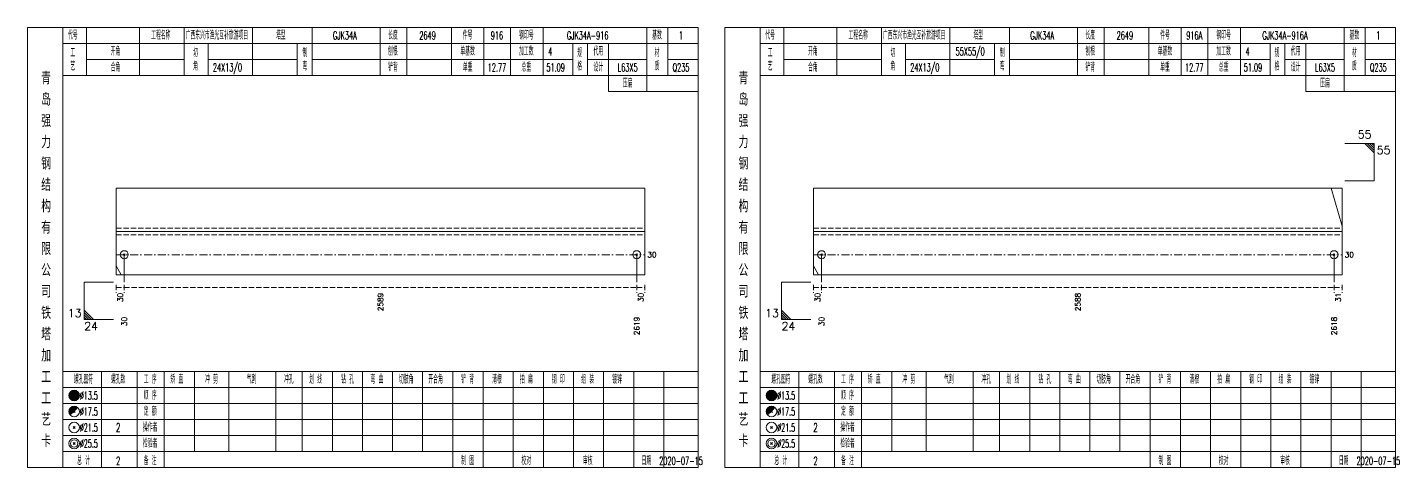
# Model space of a CAD drawing. Extents: x 0 to 2606, y -377 to 6479.
# Drawn here: x 2091 to 2606, y 2450 to 2615 of the extents above; entities that cross this region are included whole.
import ezdxf
from ezdxf.enums import TextEntityAlignment as Align

# ---------------------------------------------------------------- set-up
doc = ezdxf.new("R2010")
doc.units = 0
doc.header["$MEASUREMENT"] = 0
doc.linetypes.add('一点画线', pattern=[5.2, 3, -1, 0.2, -1])
doc.linetypes.add('虚线', pattern=[2.75, 2, -0.75])
doc.layers.get('0').update_dxf_attribs({"linetype": 'CONTINUOUS', "lineweight": 25})
doc.layers.add('1', color=7, linetype='CONTINUOUS', lineweight=25)
doc.layers.add('4', color=7, linetype='CONTINUOUS', lineweight=25)
doc.styles.get("Standard").update_dxf_attribs({"font": 'simplex.shx', "width": 0.7, "height": 3, "bigfont": 'gbhzfs.shx'})

msp = doc.modelspace()

# ---------------------------------------------------------------- linework, layer by layer
at = {"color": 7, "linetype": 'Continuous', "lineweight": 13}
for p, q in [((2596, 2571.5), (2585, 2571.5)), ((2592.5, 2571.5), (2596, 2568)), ((2593.38, 2571.5), (2596, 2568.88)), ((2594.25, 2571.5), (2596, 2569.75)), ((2595.12, 2571.5), (2596, 2570.62)), ((2596, 2557.5), (2596, 2571.5)), ((2596, 2557.5), (2585, 2557.5)), ((2584, 2540.56), (2579.89, 2554.69)), ((2124.5, 2525.65), (2126.29, 2522.31)), ((2127.5, 2529.81), (2127.5, 2519.5)), ((2319.6, 2529.81), (2319.6, 2519.5)), ((2385.9, 2525.65), (2387.69, 2522.31)), ((2388.9, 2529.81), (2388.9, 2519.5)), ((2581, 2529.81), (2581, 2519.5)), ((2112.5, 2519.5), (2123.5, 2519.5)), ((2112.5, 2519.5), (2112.5, 2505.5)), ((2373.9, 2519.5), (2384.9, 2519.5)), ((2373.9, 2519.5), (2373.9, 2505.5)), ((2116, 2505.5), (2112.5, 2509)), ((2115.12, 2505.5), (2112.5, 2508.12)), ((2114.25, 2505.5), (2112.5, 2507.25)), ((2113.38, 2505.5), (2112.5, 2506.38)), ((2112.5, 2505.5), (2123.5, 2505.5)), ((2377.4, 2505.5), (2373.9, 2509)), ((2376.53, 2505.5), (2373.9, 2508.12)), ((2375.65, 2505.5), (2373.9, 2507.25)), ((2374.78, 2505.5), (2373.9, 2506.38)), ((2373.9, 2505.5), (2384.9, 2505.5))]:
    msp.add_line(p, q, dxfattribs=at)
at = {"color": 7, "linetype": 'Continuous', "lineweight": 18}
for p, q in [((2124.5, 2554.69), (2124.5, 2522.31)), ((2124.5, 2554.69), (2322.6, 2554.69)), ((2322.6, 2554.69), (2322.6, 2522.31)), ((2385.9, 2554.69), (2385.9, 2522.31)), ((2385.9, 2554.69), (2584, 2554.69)), ((2584, 2554.69), (2584, 2522.31)), ((2124.5, 2538.5), (2322.6, 2538.5)), ((2385.9, 2538.5), (2584, 2538.5))]:
    msp.add_line(p, q, dxfattribs=at)
at = {"color": 1, "linetype": '虚线', "lineweight": 18}
for p, q in [((2124.5, 2539.69), (2322.6, 2539.69)), ((2124.5, 2537.31), (2322.6, 2537.31)), ((2385.9, 2539.69), (2584, 2539.69)), ((2385.9, 2537.31), (2584, 2537.31))]:
    msp.add_line(p, q, dxfattribs=at)
at = {"color": 3, "linetype": '一点画线', "lineweight": 13}
for p, q in [((2124.5, 2529.81), (2322.6, 2529.81)), ((2385.9, 2529.81), (2584, 2529.81))]:
    msp.add_line(p, q, dxfattribs=at)
at = {"color": 8, "linetype": '虚线', "lineweight": 9}
for p, q in [((2124.5, 2518.5), (2124.5, 2515.5)), ((2124.5, 2517.5), (2127.5, 2517.5)), ((2127.5, 2518.5), (2127.5, 2515.5)), ((2127.5, 2518.5), (2127.5, 2515.5)), ((2127.5, 2517.5), (2319.6, 2517.5)), ((2319.6, 2518.5), (2319.6, 2515.5)), ((2319.6, 2518.5), (2319.6, 2515.5)), ((2319.6, 2517.5), (2322.6, 2517.5)), ((2322.6, 2518.5), (2322.6, 2515.5)), ((2385.9, 2518.5), (2385.9, 2515.5)), ((2385.9, 2517.5), (2388.9, 2517.5)), ((2388.9, 2518.5), (2388.9, 2515.5)), ((2388.9, 2518.5), (2388.9, 2515.5)), ((2388.9, 2517.5), (2581, 2517.5)), ((2581, 2518.5), (2581, 2515.5)), ((2581, 2518.5), (2581, 2515.5)), ((2581, 2517.5), (2584, 2517.5)), ((2584, 2518.5), (2584, 2515.5))]:
    msp.add_line(p, q, dxfattribs=at)
at = {"layer": '1', "color": 7, "linetype": 'Continuous', "lineweight": 13}
for p, q in [((2127.2, 2529.51), (2127.8, 2530.11)), ((2127.8, 2529.51), (2127.2, 2530.11)), ((2319.3, 2529.51), (2319.9, 2530.11)), ((2319.9, 2529.51), (2319.3, 2530.11)), ((2388.6, 2529.51), (2389.2, 2530.11)), ((2389.2, 2529.51), (2388.6, 2530.11)), ((2580.7, 2529.51), (2581.3, 2530.11)), ((2581.3, 2529.51), (2580.7, 2530.11))]:
    msp.add_line(p, q, dxfattribs=at)
at = {"layer": '1', "color": 7, "linetype": 'Continuous', "lineweight": 18}
for p, q in [((2124.5, 2522.31), (2322.6, 2522.31)), ((2385.9, 2522.31), (2584, 2522.31))]:
    msp.add_line(p, q, dxfattribs=at)
at = {"layer": '1', "color": 7, "linetype": 'Continuous', "lineweight": 13}
for centre in [(2127.5, 2529.81), (2319.6, 2529.81), (2388.9, 2529.81), (2581, 2529.81)]:
    msp.add_circle(centre, 1.5, dxfattribs=at)
at = {"layer": '4', "color": 1, "linetype": 'Continuous', "lineweight": 18}
for p, q in [((2104.5, 2450), (2104.5, 2615)), ((2113.4, 2597), (2113.4, 2615)), ((2133.2, 2597), (2133.2, 2615)), ((2150, 2597), (2150, 2615)), ((2175.6, 2597), (2175.6, 2615)), ((2197.9, 2597), (2197.9, 2615)), ((2223.4, 2597), (2223.4, 2615)), ((2233.4, 2597), (2233.4, 2615)), ((2250.1, 2597), (2250.1, 2615)), ((2262.3, 2597), (2262.3, 2615)), ((2272.3, 2597), (2272.3, 2615)), ((2284.5, 2597), (2284.5, 2615)), ((2323.4, 2591), (2323.4, 2615)), ((2331.2, 2597), (2331.2, 2615)), ((2365.9, 2450), (2365.9, 2615)), ((2374.8, 2597), (2374.8, 2615)), ((2394.6, 2597), (2394.6, 2615)), ((2411.4, 2597), (2411.4, 2615)), ((2437, 2597), (2437, 2615)), ((2459.3, 2597), (2459.3, 2615)), ((2484.8, 2597), (2484.8, 2615)), ((2494.8, 2597), (2494.8, 2615)), ((2511.5, 2597), (2511.5, 2615)), ((2523.7, 2597), (2523.7, 2615)), ((2533.7, 2597), (2533.7, 2615)), ((2545.9, 2597), (2545.9, 2615)), ((2584.8, 2591), (2584.8, 2615)), ((2592.6, 2597), (2592.6, 2615)), ((2104.5, 2609), (2342.6, 2609)), ((2159, 2597), (2159, 2609)), ((2192.3, 2597), (2192.3, 2609)), ((2295.6, 2597), (2295.6, 2609)), ((2301.2, 2597), (2301.2, 2609)), ((2309, 2591), (2309, 2609)), ((2365.9, 2609), (2604, 2609)), ((2420.4, 2597), (2420.4, 2609)), ((2453.7, 2597), (2453.7, 2609)), ((2557, 2597), (2557, 2609)), ((2562.6, 2597), (2562.6, 2609)), ((2570.4, 2591), (2570.4, 2609)), ((2113.4, 2603), (2150, 2603)), ((2159, 2603), (2192.3, 2603)), ((2197.9, 2603), (2295.6, 2603)), ((2301.2, 2603), (2323.4, 2603)), ((2331.2, 2603), (2342.6, 2603)), ((2374.8, 2603), (2411.4, 2603)), ((2420.4, 2603), (2453.7, 2603)), ((2459.3, 2603), (2557, 2603)), ((2562.6, 2603), (2584.8, 2603)), ((2592.6, 2603), (2604, 2603)), ((2104.5, 2597), (2342.6, 2597)), ((2365.9, 2597), (2604, 2597)), ((2309, 2591), (2342.6, 2591)), ((2570.4, 2591), (2604, 2591)), ((2104.5, 2486), (2342.6, 2486)), ((2119, 2450), (2119, 2486)), ((2132.3, 2450), (2132.3, 2486)), ((2142.4, 2450), (2142.4, 2486)), ((2153.8, 2456), (2153.8, 2486)), ((2166.7, 2456), (2166.7, 2486)), ((2184.3, 2456), (2184.3, 2486)), ((2194.2, 2456), (2194.2, 2486)), ((2205.5, 2456), (2205.5, 2486)), ((2216.8, 2456), (2216.8, 2486)), ((2228.1, 2456), (2228.1, 2486)), ((2239.3, 2456), (2239.3, 2486)), ((2250.7, 2456), (2250.7, 2486)), ((2262, 2456), (2262, 2486)), ((2273.3, 2456), (2273.3, 2486)), ((2284.6, 2456), (2284.6, 2486)), ((2295.9, 2456), (2295.9, 2486)), ((2307.2, 2456), (2307.2, 2486)), ((2318.5, 2456), (2318.5, 2486)), ((2329.8, 2456), (2329.8, 2486)), ((2365.9, 2486), (2604, 2486)), ((2380.4, 2450), (2380.4, 2486)), ((2393.7, 2450), (2393.7, 2486)), ((2403.8, 2450), (2403.8, 2486)), ((2415.2, 2456), (2415.2, 2486)), ((2428.1, 2456), (2428.1, 2486)), ((2445.7, 2456), (2445.7, 2486)), ((2455.6, 2456), (2455.6, 2486)), ((2466.9, 2456), (2466.9, 2486)), ((2478.2, 2456), (2478.2, 2486)), ((2489.5, 2456), (2489.5, 2486)), ((2500.7, 2456), (2500.7, 2486)), ((2512.1, 2456), (2512.1, 2486)), ((2523.4, 2456), (2523.4, 2486)), ((2534.7, 2456), (2534.7, 2486)), ((2546, 2456), (2546, 2486)), ((2557.3, 2456), (2557.3, 2486)), ((2568.6, 2456), (2568.6, 2486)), ((2579.9, 2456), (2579.9, 2486)), ((2591.2, 2456), (2591.2, 2486)), ((2104.5, 2480), (2342.6, 2480)), ((2365.9, 2480), (2604, 2480)), ((2104.5, 2474), (2342.6, 2474)), ((2365.9, 2474), (2604, 2474)), ((2104.5, 2468), (2342.6, 2468)), ((2365.9, 2468), (2604, 2468)), ((2104.5, 2462), (2342.6, 2462)), ((2365.9, 2462), (2604, 2462)), ((2104.5, 2456), (2342.6, 2456)), ((2250.7, 2450), (2250.7, 2456)), ((2262, 2450), (2262, 2456)), ((2273.3, 2450), (2273.3, 2456)), ((2284.6, 2450), (2284.6, 2456)), ((2295.9, 2450), (2295.9, 2456)), ((2307.2, 2450), (2307.2, 2456)), ((2318.5, 2450), (2318.5, 2456)), ((2329.8, 2450), (2329.8, 2456)), ((2365.9, 2456), (2604, 2456)), ((2512.1, 2450), (2512.1, 2456)), ((2523.4, 2450), (2523.4, 2456)), ((2534.7, 2450), (2534.7, 2456)), ((2546, 2450), (2546, 2456)), ((2557.3, 2450), (2557.3, 2456)), ((2568.6, 2450), (2568.6, 2456)), ((2579.9, 2450), (2579.9, 2456)), ((2591.2, 2450), (2591.2, 2456))]:
    msp.add_line(p, q, dxfattribs=at)
at = {"layer": '4', "color": 7, "linetype": 'Continuous', "lineweight": 13}
for p, q in [((2108.5, 2476.8), (2108.9, 2477.2)), ((2108.9, 2476.8), (2108.5, 2477.2)), ((2369.9, 2476.8), (2370.3, 2477.2)), ((2370.3, 2476.8), (2369.9, 2477.2)), ((2108.3, 2464.6), (2109.1, 2465.4)), ((2109.1, 2464.6), (2108.3, 2465.4)), ((2369.7, 2464.6), (2370.5, 2465.4)), ((2370.5, 2464.6), (2369.7, 2465.4)), ((2108.3, 2458.6), (2109.1, 2459.4)), ((2109.1, 2458.6), (2108.3, 2459.4)), ((2369.7, 2458.6), (2370.5, 2459.4)), ((2370.5, 2458.6), (2369.7, 2459.4))]:
    msp.add_line(p, q, dxfattribs=at)
at = {"layer": '4', "color": 7, "linetype": 'Continuous', "lineweight": 0}
for p, q in [((2108.3, 2470.6), (2109.1, 2471.4)), ((2108.3, 2471.4), (2109.1, 2470.6)), ((2369.7, 2470.6), (2370.5, 2471.4)), ((2369.7, 2471.4), (2370.5, 2470.6))]:
    msp.add_line(p, q, dxfattribs=at)
at = {"layer": '4', "color": 1, "linetype": 'Continuous', "lineweight": 18}
for points in [[(2091.2, 2615), (2091.2, 2450), (2342.6, 2450), (2342.6, 2615)], [(2352.6, 2615), (2352.6, 2450), (2604, 2450), (2604, 2615)]]:
    msp.add_lwpolyline(points, close=True, dxfattribs=at)
at = {"layer": '4', "color": 7, "linetype": 'Continuous', "lineweight": 13}
for centre, radius in [((2108.7, 2477), 2), ((2108.7, 2477), 1.8), ((2108.7, 2477), 1.6), ((2108.7, 2477), 1.4), ((2108.7, 2477), 1.2), ((2108.7, 2477), 1), ((2108.7, 2477), 0.8), ((2108.7, 2477), 0.6), ((2108.7, 2477), 0.4), ((2108.7, 2477), 0.2), ((2370.1, 2477), 2), ((2370.1, 2477), 1.8), ((2370.1, 2477), 1.6), ((2370.1, 2477), 1.4), ((2370.1, 2477), 1.2), ((2370.1, 2477), 1), ((2370.1, 2477), 0.8), ((2370.1, 2477), 0.6), ((2370.1, 2477), 0.4), ((2370.1, 2477), 0.2), ((2108.7, 2471), 2), ((2370.1, 2471), 2), ((2108.7, 2465), 2), ((2370.1, 2465), 2), ((2108.7, 2459), 2), ((2108.7, 2459), 1.4), ((2370.1, 2459), 2), ((2370.1, 2459), 1.4)]:
    msp.add_circle(centre, radius, dxfattribs=at)
for centre, radius in [((2108.7, 2471), 1.8), ((2108.7, 2471), 1.6), ((2108.7, 2471), 1.4), ((2108.7, 2471), 1.2), ((2108.7, 2471), 1), ((2108.7, 2471), 0.8), ((2108.7, 2471), 0.6), ((2108.7, 2471), 0.4), ((2108.7, 2471), 0.2), ((2370.1, 2471), 1.8), ((2370.1, 2471), 1.6), ((2370.1, 2471), 1.4), ((2370.1, 2471), 1.2), ((2370.1, 2471), 1), ((2370.1, 2471), 0.8), ((2370.1, 2471), 0.6), ((2370.1, 2471), 0.4), ((2370.1, 2471), 0.2)]:
    msp.add_arc(centre, radius, 45, 225, dxfattribs=at)

# ---------------------------------------------------------------- texts
at = {"color": 7, "linetype": 'Continuous', "lineweight": 13}
for s, p in [('55', (2595, 2572.5)), ('13', (2111.5, 2505.5)), ('13', (2372.9, 2505.5))]:
    msp.add_text(s, height=3, dxfattribs=at).set_placement(p, align=Align.BOTTOM_RIGHT)
for s, p in [('55', (2597, 2570.5)), ('24', (2112.5, 2504.5)), ('24', (2373.9, 2504.5))]:
    msp.add_text(s, height=3, dxfattribs=at).set_placement(p, align=Align.TOP_LEFT)
for p in [(2323.6, 2529.81), (2585, 2529.81)]:
    msp.add_text('30', height=2, dxfattribs=at).set_placement(p, align=Align.MIDDLE_LEFT)
at = {"color": 8, "linetype": 'Continuous', "lineweight": 9}
for s, p in [('30', (2126, 2515.5)), ('2589', (2223.55, 2515.5)), ('30', (2321.1, 2515.5)), ('30', (2387.4, 2515.5)), ('2588', (2484.95, 2515.5)), ('31', (2582.5, 2515.5))]:
    msp.add_text(s, height=2, rotation=90, dxfattribs=at).set_placement(p, align=Align.MIDDLE_RIGHT)
at = {"layer": '1', "color": 7, "linetype": 'Continuous', "lineweight": 13}
for s, p in [('30', (2127.5, 2506.5)), ('2619', (2319.6, 2506.5)), ('30', (2388.9, 2506.5)), ('2618', (2581, 2506.5))]:
    msp.add_text(s, height=2, rotation=90, dxfattribs=at).set_placement(p, align=Align.MIDDLE_RIGHT)
at = {"layer": '4', "color": 1, "linetype": 'Continuous', "lineweight": 13}
for s, height, width, p in [('代号', 3, 0.6, (2108.2, 2612)), ('工程名称', 3, 0.6, (2141.2, 2612)), ('广西东兴市渔光互补旅游项目', 3, 0.6, (2162.2, 2612)), ('塔型', 3, 0.6, (2186.2, 2612)), ('GJK34A', 3, 0.6, (2210.2, 2612)), ('长度', 3, 0.6, (2228.2, 2612)), ('2649', 3, 0.6, (2241.2, 2612)), ('件号', 3, 0.6, (2256.2, 2612)), ('916', 3, 0.6, (2267.2, 2612)), ('钢印号', 3, 0.6, (2278.2, 2612)), ('GJK34A-916', 3, 0.6, (2301.2, 2612)), ('基数', 3, 0.6, (2327.2, 2612)), ('1', 3, 0.6, (2336.2, 2612)), ('代号', 3, 0.6, (2369.6, 2612)), ('工程名称', 3, 0.6, (2402.6, 2612)), ('广西东兴市渔光互补旅游项目', 3, 0.6, (2423.6, 2612)), ('塔型', 3, 0.6, (2447.6, 2612)), ('GJK34A', 3, 0.6, (2471.6, 2612)), ('长度', 3, 0.6, (2489.6, 2612)), ('2649', 3, 0.6, (2502.6, 2612)), ('件号', 3, 0.6, (2517.6, 2612)), ('916A', 3, 0.6, (2528.6, 2612)), ('钢印号', 3, 0.6, (2539.6, 2612)), ('GJK34A-916A', 3, 0.6, (2562.6, 2612)), ('基数', 3, 0.6, (2588.6, 2612)), ('1', 3, 0.6, (2597.6, 2612)), ('开角', 3, 0.6, (2124.2, 2606)), ('刨根', 3, 0.6, (2228.2, 2606)), ('单基数', 3, 0.6, (2256.2, 2606)), ('加工数', 3, 0.6, (2278.2, 2606)), ('代用', 3, 0.6, (2305.2, 2606)), ('开角', 3, 0.6, (2385.6, 2606)), ('55X55/0', 3, 0.6, (2444.6, 2606)), ('刨根', 3, 0.6, (2489.6, 2606)), ('单基数', 3, 0.6, (2517.6, 2606)), ('加工数', 3, 0.6, (2539.6, 2606)), ('代用', 3, 0.6, (2566.6, 2606)), ('工', 3, 0.6, (2108.2, 2605.4)), ('切', 3, 0.6, (2154.2, 2605.4)), ('制', 3, 0.6, (2195.2, 2605.4)), ('4', 3, 0.6, (2287.2, 2606)), ('规', 3, 0.6, (2298.2, 2605.4)), ('材', 3, 0.6, (2327.2, 2605.4)), ('工', 3, 0.6, (2369.6, 2605.4)), ('切', 3, 0.6, (2415.6, 2605.4)), ('制', 3, 0.6, (2456.6, 2605.4)), ('4', 3, 0.6, (2548.6, 2606)), ('规', 3, 0.6, (2559.6, 2605.4)), ('材', 3, 0.6, (2588.6, 2605.4)), ('青', 4.6, 0.8, (2098.2, 2596)), ('艺', 3, 0.6, (2108.2, 2600.4)), ('合角', 3, 0.6, (2124.2, 2600)), ('角', 3, 0.6, (2154.2, 2600.4)), ('24X13/0', 3, 0.6, (2166.2, 2600)), ('弯', 3, 0.6, (2195.2, 2600.4)), ('铲背', 3, 0.6, (2228.2, 2600)), ('单重', 3, 0.6, (2256.2, 2600)), ('12.77', 3, 0.6, (2267.2, 2600)), ('总重', 3, 0.6, (2278.2, 2600)), ('51.09', 3, 0.6, (2289.2, 2600)), ('格', 3, 0.6, (2298.2, 2600.4)), ('设计', 3, 0.6, (2305.2, 2600)), ('L63X5', 3, 0.6, (2316.2, 2600)), ('质', 3, 0.6, (2327.2, 2600.4)), ('Q235', 3, 0.6, (2336.2, 2600)), ('青', 4.6, 0.8, (2359.6, 2596)), ('艺', 3, 0.6, (2369.6, 2600.4)), ('合角', 3, 0.6, (2385.6, 2600)), ('角', 3, 0.6, (2415.6, 2600.4)), ('24X13/0', 3, 0.6, (2427.6, 2600)), ('弯', 3, 0.6, (2456.6, 2600.4)), ('铲背', 3, 0.6, (2489.6, 2600)), ('单重', 3, 0.6, (2517.6, 2600)), ('12.77', 3, 0.6, (2528.6, 2600)), ('总重', 3, 0.6, (2539.6, 2600)), ('51.09', 3, 0.6, (2550.6, 2600)), ('格', 3, 0.6, (2559.6, 2600.4)), ('设计', 3, 0.6, (2566.6, 2600)), ('L63X5', 3, 0.6, (2577.6, 2600)), ('质', 3, 0.6, (2588.6, 2600.4)), ('Q235', 3, 0.6, (2597.6, 2600)), ('压扁', 3, 0.6, (2316.2, 2594)), ('压扁', 3, 0.6, (2577.6, 2594)), ('岛', 4.6, 0.8, (2098.2, 2588)), ('岛', 4.6, 0.8, (2359.6, 2588)), ('强', 4.6, 0.8, (2098.2, 2580)), ('强', 4.6, 0.8, (2359.6, 2580)), ('力', 4.6, 0.8, (2098.2, 2572)), ('力', 4.6, 0.8, (2359.6, 2572)), ('钢', 4.6, 0.8, (2098.2, 2564)), ('钢', 4.6, 0.8, (2359.6, 2564)), ('结', 4.6, 0.8, (2098.2, 2556)), ('结', 4.6, 0.8, (2359.6, 2556)), ('构', 4.6, 0.8, (2098.2, 2548)), ('构', 4.6, 0.8, (2359.6, 2548)), ('有', 4.6, 0.8, (2098.2, 2540)), ('有', 4.6, 0.8, (2359.6, 2540)), ('限', 4.6, 0.8, (2098.2, 2532)), ('限', 4.6, 0.8, (2359.6, 2532)), ('公', 4.6, 0.8, (2098.2, 2524)), ('公', 4.6, 0.8, (2359.6, 2524)), ('司', 4.6, 0.8, (2098.2, 2516)), ('司', 4.6, 0.8, (2359.6, 2516)), ('铁', 4.6, 0.8, (2098.2, 2508)), ('铁', 4.6, 0.8, (2359.6, 2508)), ('塔', 4.6, 0.8, (2098.2, 2500)), ('塔', 4.6, 0.8, (2359.6, 2500)), ('加', 4.6, 0.8, (2098.2, 2492)), ('加', 4.6, 0.8, (2359.6, 2492)), ('工', 4.6, 0.8, (2098.2, 2484)), ('螺孔图符', 3, 0.6, (2112.2, 2483)), ('螺孔数', 3, 0.6, (2125.2, 2483)), ('工 序', 3, 0.6, (2137.2, 2483)), ('矫 直', 3, 0.6, (2147.2, 2483)), ('冲 剪', 3, 0.6, (2160.2, 2483)), ('气割', 3, 0.6, (2175.2, 2483)), ('冲孔', 3, 0.6, (2189.2, 2483)), ('划 线', 3, 0.6, (2199.2, 2483)), ('钻 孔', 3, 0.6, (2211.2, 2483)), ('弯 曲', 3, 0.6, (2222.2, 2483)), ('切肢角', 3, 0.6, (2233.2, 2483)), ('开合角', 3, 0.6, (2244.2, 2483)), ('铲 背', 3, 0.6, (2256.2, 2483)), ('清根', 3, 0.6, (2267.2, 2483)), ('拍 扁', 3, 0.6, (2278.2, 2483)), ('钢 印', 3, 0.6, (2290.2, 2483)), ('组 装', 3, 0.6, (2301.2, 2483)), ('镀锌', 3, 0.6, (2312.2, 2483)), ('工', 4.6, 0.8, (2359.6, 2484)), ('螺孔图符', 3, 0.6, (2373.6, 2483)), ('螺孔数', 3, 0.6, (2386.6, 2483)), ('工 序', 3, 0.6, (2398.6, 2483)), ('矫 直', 3, 0.6, (2408.6, 2483)), ('冲 剪', 3, 0.6, (2421.6, 2483)), ('气割', 3, 0.6, (2436.6, 2483)), ('冲孔', 3, 0.6, (2450.6, 2483)), ('划 线', 3, 0.6, (2460.6, 2483)), ('钻 孔', 3, 0.6, (2472.6, 2483)), ('弯 曲', 3, 0.6, (2483.6, 2483)), ('切肢角', 3, 0.6, (2494.6, 2483)), ('开合角', 3, 0.6, (2505.6, 2483)), ('铲 背', 3, 0.6, (2517.6, 2483)), ('清根', 3, 0.6, (2528.6, 2483)), ('拍 扁', 3, 0.6, (2539.6, 2483)), ('钢 印', 3, 0.6, (2551.6, 2483)), ('组 装', 3, 0.6, (2562.6, 2483)), ('镀锌', 3, 0.6, (2573.6, 2483)), ('工', 4.6, 0.8, (2098.2, 2476)), ('%%C13.5', 3, 0.5, (2114.2, 2477)), ('顺 序', 3, 0.6, (2137.2, 2477)), ('工', 4.6, 0.8, (2359.6, 2476)), ('%%C13.5', 3, 0.5, (2375.6, 2477)), ('顺 序', 3, 0.6, (2398.6, 2477)), ('艺', 4.6, 0.8, (2098.2, 2468)), ('%%C17.5', 3, 0.5, (2114.2, 2471)), ('定 额', 3, 0.6, (2137.2, 2471)), ('艺', 4.6, 0.8, (2359.6, 2468)), ('%%C17.5', 3, 0.5, (2375.6, 2471)), ('定 额', 3, 0.6, (2398.6, 2471)), ('%%C21.5', 3, 0.5, (2114.2, 2465)), ('2', 3.2, 0.6, (2125.2, 2465)), ('操作者', 3, 0.6, (2137.2, 2465)), ('%%C21.5', 3, 0.5, (2375.6, 2465)), ('2', 3.2, 0.6, (2386.6, 2465)), ('操作者', 3, 0.6, (2398.6, 2465)), ('卡', 4.6, 0.8, (2098.2, 2460)), ('%%C25.5', 3, 0.5, (2114.2, 2459)), ('检验者', 3, 0.6, (2137.2, 2459)), ('卡', 4.6, 0.8, (2359.6, 2460)), ('%%C25.5', 3, 0.5, (2375.6, 2459)), ('检验者', 3, 0.6, (2398.6, 2459)), ('总 计', 3, 0.6, (2112.2, 2452.5)), ('2', 3, 0.6, (2125.2, 2452.5)), ('备 注', 3, 0.6, (2137.2, 2452.5)), ('制 图', 3, 0.6, (2256.2, 2452.5)), ('校对', 3, 0.6, (2278.2, 2452.5)), ('审核', 3, 0.6, (2301.2, 2452.5)), ('日期', 3, 0.6, (2323.2, 2452.5)), ('2020-07-15', 3, 0.6, (2336.2, 2452.5)), ('总 计', 3, 0.6, (2373.6, 2452.5)), ('2', 3, 0.6, (2386.6, 2452.5)), ('备 注', 3, 0.6, (2398.6, 2452.5)), ('制 图', 3, 0.6, (2517.6, 2452.5)), ('校对', 3, 0.6, (2539.6, 2452.5)), ('审核', 3, 0.6, (2562.6, 2452.5)), ('日期', 3, 0.6, (2584.6, 2452.5)), ('2020-07-15', 3, 0.6, (2597.6, 2452.5))]:
    msp.add_text(s, height=height, dxfattribs=dict(at, width=width)).set_placement(p, align=Align.MIDDLE_CENTER)

doc.saveas('drawing.dxf')
